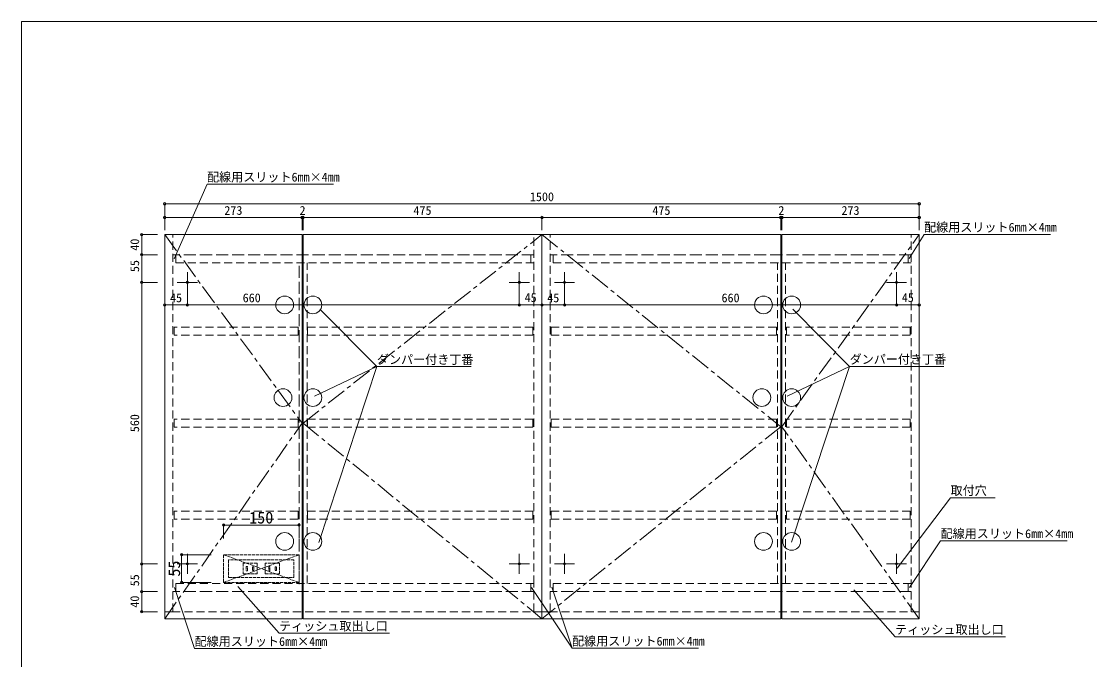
# Model space of a CAD drawing. Units: millimetres at full size, sheet at 1:8. Extents: x -1666 to 1665, y -1102 to 1102.
# Drawn here: x -1666 to 458, y -168 to 1102 of the extents above; entities that cross this region are included whole.
import ezdxf
from ezdxf.enums import TextEntityAlignment as Align

# ---------------------------------------------------------------- set-up
doc = ezdxf.new("R2010")
doc.units = ezdxf.units.MM
doc.header["$LTSCALE"] = 8
doc.header["$PDMODE"] = 32
doc.header["$PDSIZE"] = 4.8
for name, pattern in [('CHAIN1', [8, 5, -1, 1, -1]), ('DASHED2', [3, 2, -1]), ('DASHED3', [4, 3, -1]), ('USER1', [1, 0.8, -0.2])]:
    doc.linetypes.add(name, pattern=pattern)
doc.layers.add('0-0_0', color=7, linetype='Continuous', lineweight=15)
doc.layers.add('1-0', color=7, linetype='Continuous', lineweight=15)
doc.styles.add('ＭＳ ゴシック', font='')
doc.styles.get('ＭＳ ゴシック').set_extended_font_data('MS Gothic')

msp = doc.modelspace()

# ---------------------------------------------------------------- linework, layer by layer
at = {"layer": '0-0_0', "lineweight": 18}
msp.add_lwpolyline([(-1665.838, -1102.48), (1665.15, -1102.48), (1665.15, 1102.007), (-1665.838, 1102.007)], close=True, dxfattribs=at)
at = {"layer": '1-0'}
for p, q in [((-1296.754, 778.155), (-1361.928, 629.472)), ((-1107.817, 677.817), (-1380.817, 677.817)), ((-1380.817, -86.183), (-1380.817, 677.817)), ((-1107.817, 677.817), (-1107.817, -86.183)), ((-630.817, 677.817), (-1105.817, 677.817)), ((-630.817, -86.183), (-630.817, 677.817)), ((-155.817, 677.817), (-155.817, -86.183)), ((-153.817, 677.817), (119.183, 677.817)), ((-153.817, 677.817), (-153.817, -86.183)), ((99.48, 629.997), (128.842, 678.34)), ((119.183, -86.183), (119.183, 677.817)), ((-1335.817, 582.821), (-1335.817, 602.821)), ((-675.817, 582.821), (-675.817, 602.821)), ((-585.817, 582.821), (-585.817, 602.821)), ((74.183, 582.821), (74.183, 602.821)), ((-1335.817, 582.821), (-1355.817, 582.821)), ((-1335.817, 582.821), (-1315.817, 582.821)), ((-1335.817, 582.821), (-1335.817, 562.821)), ((-675.817, 582.821), (-695.817, 582.821)), ((-675.817, 582.821), (-655.817, 582.821)), ((-675.817, 582.821), (-675.817, 562.821)), ((-585.817, 582.821), (-605.817, 582.821)), ((-585.817, 582.821), (-585.817, 562.821)), ((-585.817, 582.821), (-565.817, 582.821)), ((74.183, 582.821), (54.183, 582.821)), ((74.183, 582.821), (74.183, 562.821)), ((74.183, 582.821), (94.183, 582.821)), ((-1072.048, 528.823), (-958.994, 415.198)), ((-132.184, 529.234), (-19.13, 415.609)), ((-1082.896, 356.387), (-958.994, 415.198)), ((-1074.473, 65.58), (-958.994, 415.198)), ((-958.994, 415.198), (-771.571, 415.198)), ((-143.032, 356.798), (-19.13, 415.609)), ((181.533, 154.517), (75.526, 14.369)), ((181.533, 154.517), (270.381, 154.517)), ((-1263.817, 100.154), (-1113.817, 100.154)), ((-1263.817, 100.154), (-1263.817, 73.266)), ((-1113.817, 100.154), (-1113.817, 73.266)), ((161.64, 68.832), (99.727, -23.913)), ((-1335.817, 22.817), (-1335.817, 42.817)), ((-675.817, 22.817), (-675.817, 42.817)), ((-585.817, 22.817), (-585.817, 42.817)), ((74.183, 22.817), (74.183, 42.817)), ((-1335.817, 22.817), (-1355.817, 22.817)), ((-1347.192, 41.013), (-1347.192, -13.987)), ((-1347.192, 41.013), (-1288.758, 41.013)), ((-1335.817, 22.817), (-1335.817, 2.817)), ((-1335.817, 22.817), (-1315.817, 22.817)), ((-675.817, 22.817), (-695.817, 22.817)), ((-675.817, 22.817), (-675.817, 2.817)), ((-675.817, 22.817), (-655.817, 22.817)), ((-585.817, 22.817), (-605.817, 22.817)), ((-585.817, 22.817), (-585.817, 2.817)), ((-585.817, 22.817), (-565.817, 22.817)), ((74.183, 22.817), (54.183, 22.817)), ((74.183, 22.817), (74.183, 2.817)), ((74.183, 22.817), (94.183, 22.817)), ((-1347.192, -13.987), (-1288.758, -13.987)), ((-1321.541, -145.539), (-1361.364, -24.263)), ((-1235.351, -22.099), (-1153.497, -115.084)), ((-571.074, -144.877), (-651.67, -23.851)), ((-571.074, -144.877), (-610.897, -23.601)), ((-1107.817, -86.183), (-1380.817, -86.183)), ((-155.817, -86.183), (-630.817, -86.183)), ((119.183, -86.183), (-153.817, -86.183)), ((-1153.497, -115.084), (-934.13, -115.084))]:
    msp.add_line(p, q, dxfattribs=at)
at = {"layer": '1-0', "color": 4, "lineweight": 9}
for p, q in [((-1380.817, 739.043), (119.183, 739.043)), ((-1380.817, 739.043), (-1380.817, 686.366)), ((119.183, 739.043), (119.183, 686.366)), ((-1380.817, 711.855), (-1107.817, 711.855)), ((-1380.817, 711.855), (-1380.817, 686.366)), ((-1107.817, 711.855), (-1107.817, 686.366)), ((-1107.817, 711.855), (-1105.817, 711.855)), ((-1105.817, 711.855), (-1105.817, 686.366)), ((-1105.817, 711.855), (-630.817, 711.855)), ((-630.817, 711.855), (-630.817, 686.366)), ((-630.817, 711.855), (-155.817, 711.855)), ((-630.817, 711.855), (-630.817, 686.366)), ((-155.817, 711.855), (-155.817, 686.366)), ((-155.817, 711.855), (-153.817, 711.855)), ((-153.817, 711.855), (-153.817, 686.366)), ((-153.817, 711.855), (119.183, 711.855)), ((119.183, 711.855), (119.183, 686.366)), ((-1426.423, 677.817), (-1426.423, 637.821)), ((-1426.423, 677.817), (-1395.166, 677.817)), ((-1426.423, 637.821), (-1395.166, 637.821)), ((-1426.423, 582.821), (-1395.166, 582.821)), ((-1380.817, 537.99), (-1380.817, 582.401)), ((-1335.817, 537.99), (-1335.817, 582.401)), ((-675.817, 537.99), (-675.817, 582.401)), ((-630.817, 537.99), (-630.817, 582.401)), ((-630.817, 537.99), (-630.817, 582.401)), ((-585.817, 537.99), (-585.817, 582.401)), ((74.183, 537.99), (74.183, 582.401)), ((119.183, 537.99), (119.183, 582.401)), ((-1380.817, 537.99), (-1335.817, 537.99)), ((-1335.817, 537.99), (-675.817, 537.99)), ((-675.817, 537.99), (-630.817, 537.99)), ((-630.817, 537.99), (-585.817, 537.99)), ((-585.817, 537.99), (74.183, 537.99)), ((74.183, 537.99), (119.183, 537.99)), ((-1426.423, 22.817), (-1395.166, 22.817)), ((-1426.423, -32.183), (-1395.166, -32.183)), ((-1426.423, -32.183), (-1426.423, -72.183)), ((-1426.423, -72.183), (-1395.166, -72.183))]:
    msp.add_line(p, q, dxfattribs=at)
at = {"layer": '1-0', "linetype": 'CHAIN1'}
for p, q in [((-1380.817, 677.817), (-1107.817, 302.817)), ((-1105.817, 302.817), (-630.817, 677.817)), ((-1380.817, -86.183), (-1107.817, 302.817)), ((-1105.817, 302.817), (-630.817, -86.183))]:
    msp.add_line(p, q, dxfattribs=at)
at = {"layer": '1-0', "linetype": 'DASHED2'}
for p, q in [((-1364.817, -72.183), (-1364.817, 677.817)), ((-614.817, -72.183), (-614.817, 677.817)), ((103.183, -72.183), (103.183, 677.817)), ((-1358.817, 621.821), (-1358.817, 637.821)), ((-652.817, 621.821), (-652.817, 637.821)), ((-608.817, 621.821), (-608.817, 637.821)), ((97.183, 621.821), (97.183, 637.821)), ((-646.817, 621.821), (-1364.817, 621.821)), ((-1097.817, -16.183), (-1097.817, 621.821)), ((103.183, 621.821), (-614.817, 621.821)), ((-162.817, -16.183), (-162.817, 621.821)), ((-146.817, -16.183), (-146.817, 621.821)), ((-1115.817, 493.91), (-1361.817, 493.91)), ((-1361.817, 477.91), (-1361.817, 493.91)), ((-1115.817, 477.91), (-1115.817, 493.91)), ((-648.817, 493.91), (-1096.817, 493.91)), ((-648.817, 477.91), (-648.817, 493.91)), ((-164.817, 493.91), (-612.817, 493.91)), ((-164.817, 477.91), (-164.817, 493.91)), ((101.183, 493.91), (-144.817, 493.91)), ((-144.817, 477.91), (-144.817, 493.91)), ((101.183, 477.91), (101.183, 493.91)), ((-1115.817, 477.91), (-1361.817, 477.91)), ((101.183, 477.91), (-144.817, 477.91)), ((-1115.817, 310.853), (-1361.817, 310.853)), ((-1361.817, 294.853), (-1361.817, 310.853)), ((-1115.817, 310.853), (-1115.817, 294.853)), ((-648.817, 310.853), (-1096.817, 310.853)), ((-1096.817, 294.853), (-1096.817, 310.853)), ((-648.817, 294.853), (-648.817, 310.853)), ((-164.817, 310.853), (-612.817, 310.853)), ((-612.817, 294.853), (-612.817, 310.853)), ((-164.817, 294.853), (-164.817, 310.853)), ((101.183, 310.853), (-144.817, 310.853)), ((-144.817, 294.853), (-144.817, 310.853)), ((101.183, 310.853), (101.183, 294.853)), ((-1115.817, 294.853), (-1361.817, 294.853)), ((-648.817, 294.853), (-1096.817, 294.853)), ((-164.817, 294.853), (-612.817, 294.853)), ((101.183, 294.853), (-144.817, 294.853)), ((-1115.817, 127.796), (-1361.817, 127.796)), ((-1361.817, 111.796), (-1361.817, 127.796)), ((-1115.817, 111.796), (-1115.817, 127.796)), ((-1096.817, 111.796), (-1096.817, 127.796)), ((-648.817, 127.796), (-1096.817, 127.796)), ((-648.817, 111.796), (-648.817, 127.796)), ((-612.817, 111.796), (-612.817, 127.796)), ((-164.817, 127.796), (-612.817, 127.796)), ((-164.817, 111.796), (-164.817, 127.796)), ((101.183, 127.796), (-144.817, 127.796)), ((-144.817, 111.796), (-144.817, 127.796)), ((101.183, 111.796), (101.183, 127.796)), ((-1115.817, 111.796), (-1361.817, 111.796)), ((-648.817, 111.796), (-1096.817, 111.796)), ((-164.817, 111.796), (-612.817, 111.796)), ((101.183, 111.796), (-144.817, 111.796)), ((-646.817, -16.183), (-1364.817, -16.183)), ((-1358.817, -32.183), (-1358.817, -16.183)), ((-652.817, -32.183), (-652.817, -16.183)), ((103.183, -16.183), (-614.817, -16.183)), ((-608.817, -32.183), (-608.817, -16.183)), ((97.183, -32.183), (97.183, -16.183)), ((-1365.817, -72.183), (-1380.817, -72.183)), ((-615.817, -72.183), (-630.817, -72.183)), ((-615.817, -72.183), (119.183, -72.183))]:
    msp.add_line(p, q, dxfattribs=at)
at = {"layer": '1-0', "linetype": 'DASHED3'}
for p, q in [((-646.817, 637.821), (-1364.817, 637.821)), ((103.183, 637.821), (-614.817, 637.821)), ((-1113.817, -16.183), (-1113.817, 621.821)), ((-1113.817, -13.987), (-1113.817, -17.183)), ((-646.817, -32.183), (-1364.817, -32.183)), ((103.183, -32.183), (-614.817, -32.183))]:
    msp.add_line(p, q, dxfattribs=at)
at = {"layer": '1-0', "linetype": 'USER1'}
for p, q in [((-1263.817, 41.013), (-1113.817, -13.987)), ((-1263.817, -13.987), (-1113.817, 41.013)), ((-1224.817, 24.013), (-1224.817, 3.013)), ((-1196.817, 24.013), (-1224.817, 24.013)), ((-1196.817, 24.013), (-1196.817, 3.013)), ((-1180.817, 3.013), (-1180.817, 24.013)), ((-1152.817, 24.013), (-1180.817, 24.013)), ((-1152.817, 3.013), (-1152.817, 24.013)), ((-1224.817, 3.013), (-1196.817, 3.013)), ((-1180.817, 3.013), (-1152.817, 3.013))]:
    msp.add_line(p, q, dxfattribs=at)
at = {"layer": '1-0'}
for points in [[(-1296.754, 778.155), (-1148.071, 778.155), (-1045.294, 778.155)], [(-1105.817, 677.817), (-1105.817, -86.183), (-630.817, -86.183), (-630.817, 677.817)], [(-155.817, 677.817), (-615.817, 677.817), (-630.817, 677.817)], [(128.842, 678.34), (277.525, 678.34), (380.302, 678.34)], [(-134.609, 65.991), (-19.13, 415.609), (168.293, 415.609)], [(161.64, 68.832), (310.323, 68.832), (413.1, 68.832)], [(-10.575, -29.016), (71.279, -122.001), (290.646, -122.001)], [(-1321.541, -145.539), (-1172.858, -145.539), (-1070.081, -145.539)], [(-571.074, -144.877), (-422.391, -144.877), (-319.615, -144.877)]]:
    msp.add_lwpolyline(points, dxfattribs=at)
at = {"layer": '1-0', "linetype": 'DASHED2'}
for points in [[(-646.817, -72.183), (-646.817, -16.183), (-646.817, 677.817)], [(-648.817, 477.91), (-1096.817, 477.91), (-1096.817, 493.91)], [(-164.817, 477.91), (-612.817, 477.91), (-612.817, 493.91)], [(-1365.817, -72.183), (-645.817, -72.183), (-630.817, -72.183)]]:
    msp.add_lwpolyline(points, dxfattribs=at)
at = {"layer": '1-0', "linetype": 'CHAIN1'}
for points in [[(-630.817, 677.817), (-155.817, 295.817), (-630.817, -86.183)], [(119.183, -86.183), (-153.817, 295.817), (119.183, 677.817)]]:
    msp.add_lwpolyline(points, dxfattribs=at)
at = {"layer": '1-0', "color": 4, "lineweight": 9}
msp.add_lwpolyline([(-1426.423, 637.821), (-1426.423, 592.821), (-1426.423, 12.817), (-1426.423, -32.183)], dxfattribs=at)
at = {"layer": '1-0', "linetype": 'USER1'}
for points in [[(-1113.817, -13.987), (-1263.817, -13.987), (-1263.817, 41.013), (-1113.817, 41.013)], [(-1123.817, -3.987), (-1123.817, 31.013), (-1253.817, 31.013), (-1253.817, -3.987)], [(-1216.567, 9.163), (-1216.567, 17.863), (-1218.767, 17.863), (-1218.767, 9.163)], [(-1203.867, 10.013), (-1203.867, 17.013), (-1206.067, 17.013), (-1206.067, 10.013)], [(-1171.567, 9.163), (-1171.567, 17.863), (-1173.767, 17.863), (-1173.767, 9.163)], [(-1158.867, 10.013), (-1158.867, 17.013), (-1161.067, 17.013), (-1161.067, 10.013)]]:
    msp.add_lwpolyline(points, close=True, dxfattribs=at)
at = {"layer": '1-0'}
for centre in [(-1335.817, 582.821), (-675.817, 582.821), (-585.817, 582.821), (74.183, 582.821), (-1335.817, 22.817), (-675.817, 22.817), (-585.817, 22.817), (74.183, 22.817)]:
    msp.add_circle(centre, 2, dxfattribs=at)
at = {"layer": '1-0', "lineweight": 18}
for centre in [(-1142.393, 538.003), (-1086.295, 538.003), (-190.393, 538.003), (-134.295, 538.003), (-1145.668, 353.571), (-1086.295, 353.571), (-193.668, 353.571), (-134.295, 353.571), (-1142.393, 67.58), (-1086.295, 67.58), (-190.393, 67.58), (-134.295, 67.58)]:
    msp.add_circle(centre, 17.651, dxfattribs=at)
at = {"layer": '1-0', "color": 6}
for p in [(-1380.817, 739.043), (119.183, 739.043), (-1380.817, 711.855), (-1107.817, 711.855), (-1105.817, 711.855), (-630.817, 711.855), (-155.817, 711.855), (-153.817, 711.855), (119.183, 711.855), (-1426.423, 677.817), (-1426.423, 637.821), (-1426.423, 582.821), (-1380.817, 537.99), (-1335.817, 537.99), (-675.817, 537.99), (-630.817, 537.99), (-585.817, 537.99), (74.183, 537.99), (119.183, 537.99), (-1426.423, 22.817), (-1426.423, -32.183), (-1426.423, -72.183)]:
    msp.add_point(p, dxfattribs=at)
at = {"layer": '1-0'}
for p in [(-1263.817, 100.154), (-1113.817, 100.154), (-1347.192, 41.013), (-1347.192, -13.987)]:
    msp.add_point(p, dxfattribs=at)

# ---------------------------------------------------------------- texts
at = {"layer": '1-0', "style": 'ＭＳ ゴシック'}
for s, height, p in [('配線用スリット6㎜×4㎜', 17.6, (-1296.754, 778.155)), ('1500', 17.6, (-654.817, 739.043)), ('273', 17.6, (-1262.317, 711.855)), ('2', 17.6, (-1112.817, 711.855)), ('475', 17.6, (-886.317, 711.855)), ('475', 17.6, (-411.317, 711.855)), ('2', 17.6, (-160.817, 711.855)), ('273', 17.6, (-35.317, 711.855)), ('配線用スリット6㎜×4㎜', 17.6, (128.842, 678.34)), ('45', 17.6, (-1370.317, 537.99)), ('660', 17.6, (-1225.817, 537.99)), ('45', 17.6, (-665.317, 538.49)), ('45', 17.6, (-620.317, 537.99)), ('660', 17.6, (-273.817, 537.99)), ('45', 17.6, (84.683, 538.49)), ('ダンパー付き丁番', 17.6, (-958.994, 415.198)), ('ダンパー付き丁番', 17.6, (-19.13, 415.609)), ('取付穴', 17.6, (181.533, 154.517)), ('150', 23.46, (-1212.817, 96.154)), ('配線用スリット6㎜×4㎜', 17.6, (161.64, 68.832)), ('ティッシュ取出し口', 17.6, (-1153.497, -115.084)), ('ティッシュ取出し口', 17.6, (71.279, -122.001)), ('配線用スリット6㎜×4㎜', 17.6, (-1321.541, -145.539)), ('配線用スリット6㎜×4㎜', 17.6, (-571.074, -144.877))]:
    msp.add_text(s, height=height, dxfattribs=at).set_placement(p, align=Align.BOTTOM_LEFT)
for s, height, p in [('40', 17.6, (-1426.423, 645.819)), ('55', 17.6, (-1426.423, 603.321)), ('560', 17.6, (-1426.423, 284.819)), ('55', 23.46, (-1343.192, -2.487)), ('55', 17.6, (-1426.423, -21.683)), ('40', 17.6, (-1426.423, -64.183))]:
    msp.add_text(s, height=height, rotation=90, dxfattribs=at).set_placement(p, align=Align.BOTTOM_LEFT)

doc.saveas('drawing.dxf')
